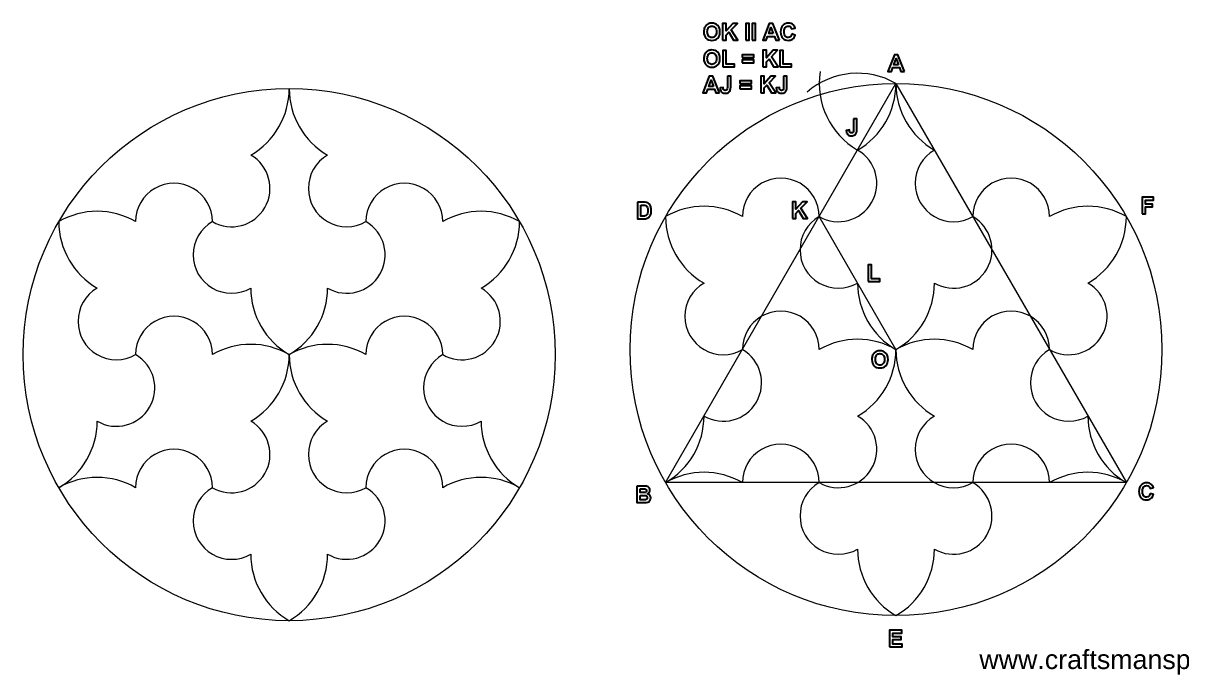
# Model space of a CAD drawing. Header units: millimetres. Extents: x -492 to 233, y 9 to 247.
# Drawn here: x -492.1 to -69.1, y 8.8 to 246.6 of the extents above; entities that cross this region are included whole.
import ezdxf

# ---------------------------------------------------------------- set-up
doc = ezdxf.new("R2010")
doc.units = ezdxf.units.MM
doc.header["$MEASUREMENT"] = 0
doc.layers.add('Default', color=18, linetype='Continuous')
doc.layers.add('Layer 1', color=18, linetype='Continuous')

msp = doc.modelspace()

# ---------------------------------------------------------------- linework, layer by layer
at = {"layer": 'Default', "color": 5}
for points, knots in [([(-243.6, 243.46), (-243.6, 244.08), (-243.51, 244.6), (-243.32, 245.02), (-243.19, 245.33), (-243, 245.61), (-242.76, 245.86), (-242.52, 246.1), (-242.26, 246.29), (-241.97, 246.41), (-241.59, 246.57), (-241.16, 246.65), (-240.66, 246.65), (-239.76, 246.65), (-239.05, 246.37), (-238.51, 245.81), (-237.97, 245.26), (-237.7, 244.48), (-237.7, 243.49), (-237.7, 242.51), (-237.97, 241.74), (-238.5, 241.19), (-239.04, 240.64), (-239.75, 240.36), (-240.64, 240.36), (-241.55, 240.36), (-242.27, 240.63), (-242.8, 241.18), (-243.34, 241.74), (-243.6, 242.5), (-243.6, 243.46)], [0, 0, 0, 0, 0.090909, 0.090909, 0.090909, 0.181818, 0.181818, 0.181818, 0.272727, 0.272727, 0.272727, 0.363636, 0.363636, 0.363636, 0.454545, 0.454545, 0.454545, 0.545455, 0.545455, 0.545455, 0.636364, 0.636364, 0.636364, 0.727273, 0.727273, 0.727273, 0.818182, 0.818182, 0.818182, 1, 1, 1, 1]), ([(-242.34, 243.51), (-242.34, 242.82), (-242.18, 242.29), (-241.86, 241.94), (-241.54, 241.58), (-241.14, 241.41), (-240.65, 241.41), (-240.16, 241.41), (-239.76, 241.58), (-239.44, 241.94), (-239.13, 242.29), (-238.97, 242.82), (-238.97, 243.52), (-238.97, 244.22), (-239.13, 244.74), (-239.43, 245.08), (-239.74, 245.43), (-240.14, 245.6), (-240.65, 245.6), (-241.15, 245.6), (-241.56, 245.42), (-241.87, 245.08), (-242.18, 244.73), (-242.34, 244.21), (-242.34, 243.51)], [0, 0, 0, 0, 0.111111, 0.111111, 0.111111, 0.222222, 0.222222, 0.222222, 0.333333, 0.333333, 0.333333, 0.444444, 0.444444, 0.444444, 0.555556, 0.555556, 0.555556, 0.666667, 0.666667, 0.666667, 0.777778, 0.777778, 0.777778, 1, 1, 1, 1]), ([(-236.73, 240.46), (-236.73, 240.46), (-236.73, 246.54), (-236.73, 246.54), (-236.73, 246.54), (-235.5, 246.54), (-235.5, 246.54), (-235.5, 246.54), (-235.5, 243.84), (-235.5, 243.84), (-235.5, 243.84), (-233.02, 246.54), (-233.02, 246.54), (-233.02, 246.54), (-231.37, 246.54), (-231.37, 246.54), (-231.37, 246.54), (-233.66, 244.17), (-233.66, 244.17), (-233.66, 244.17), (-231.24, 240.46), (-231.24, 240.46), (-231.24, 240.46), (-232.83, 240.46), (-232.83, 240.46), (-232.83, 240.46), (-234.5, 243.32), (-234.5, 243.32), (-234.5, 243.32), (-235.5, 242.3), (-235.5, 242.3), (-235.5, 242.3), (-235.5, 240.46), (-235.5, 240.46), (-235.5, 240.46), (-236.73, 240.46), (-236.73, 240.46)], [0, 0, 0, 0, 0.076923, 0.076923, 0.076923, 0.153846, 0.153846, 0.153846, 0.230769, 0.230769, 0.230769, 0.307692, 0.307692, 0.307692, 0.384615, 0.384615, 0.384615, 0.461538, 0.461538, 0.461538, 0.538462, 0.538462, 0.538462, 0.615385, 0.615385, 0.615385, 0.692308, 0.692308, 0.692308, 0.769231, 0.769231, 0.769231, 0.846154, 0.846154, 0.846154, 1, 1, 1, 1]), ([(-228.29, 240.46), (-228.29, 240.46), (-228.29, 246.54), (-228.29, 246.54), (-228.29, 246.54), (-227.06, 246.54), (-227.06, 246.54), (-227.06, 246.54), (-227.06, 240.46), (-227.06, 240.46), (-227.06, 240.46), (-228.29, 240.46), (-228.29, 240.46)], [0, 0, 0, 0, 0.2, 0.2, 0.2, 0.4, 0.4, 0.4, 0.6, 0.6, 0.6, 1, 1, 1, 1]), ([(-225.93, 240.46), (-225.93, 240.46), (-225.93, 246.54), (-225.93, 246.54), (-225.93, 246.54), (-224.7, 246.54), (-224.7, 246.54), (-224.7, 246.54), (-224.7, 240.46), (-224.7, 240.46), (-224.7, 240.46), (-225.93, 240.46), (-225.93, 240.46)], [0, 0, 0, 0, 0.2, 0.2, 0.2, 0.4, 0.4, 0.4, 0.6, 0.6, 0.6, 1, 1, 1, 1]), ([(-216, 240.46), (-216, 240.46), (-217.33, 240.46), (-217.33, 240.46), (-217.33, 240.46), (-217.86, 241.84), (-217.86, 241.84), (-217.86, 241.84), (-220.3, 241.84), (-220.3, 241.84), (-220.3, 241.84), (-220.8, 240.46), (-220.8, 240.46), (-220.8, 240.46), (-222.1, 240.46), (-222.1, 240.46), (-222.1, 240.46), (-219.73, 246.54), (-219.73, 246.54), (-219.73, 246.54), (-218.43, 246.54), (-218.43, 246.54), (-218.43, 246.54), (-216, 240.46), (-216, 240.46)], [0, 0, 0, 0, 0.111111, 0.111111, 0.111111, 0.222222, 0.222222, 0.222222, 0.333333, 0.333333, 0.333333, 0.444444, 0.444444, 0.444444, 0.555556, 0.555556, 0.555556, 0.666667, 0.666667, 0.666667, 0.777778, 0.777778, 0.777778, 1, 1, 1, 1]), ([(-211.45, 242.7), (-211.45, 242.7), (-210.26, 242.32), (-210.26, 242.32), (-210.45, 241.66), (-210.75, 241.16), (-211.18, 240.84), (-211.6, 240.52), (-212.14, 240.36), (-212.79, 240.36), (-213.6, 240.36), (-214.26, 240.63), (-214.78, 241.18), (-215.3, 241.74), (-215.56, 242.49), (-215.56, 243.45), (-215.56, 244.46), (-215.3, 245.25), (-214.78, 245.81), (-214.26, 246.37), (-213.57, 246.65), (-212.72, 246.65), (-211.97, 246.65), (-211.37, 246.43), (-210.9, 245.99), (-210.63, 245.73), (-210.42, 245.35), (-210.28, 244.87), (-210.28, 244.87), (-211.5, 244.58), (-211.5, 244.58), (-211.57, 244.89), (-211.72, 245.14), (-211.95, 245.32), (-212.18, 245.51), (-212.45, 245.6), (-212.78, 245.6), (-213.23, 245.6), (-213.6, 245.44), (-213.88, 245.11), (-214.16, 244.79), (-214.3, 244.26), (-214.3, 243.54), (-214.3, 242.77), (-214.16, 242.22), (-213.88, 241.9), (-213.61, 241.57), (-213.25, 241.41), (-212.8, 241.41), (-212.48, 241.41), (-212.2, 241.51), (-211.96, 241.72), (-211.73, 241.93), (-211.56, 242.25), (-211.45, 242.7)], [0, 0, 0, 0, 0.052632, 0.052632, 0.052632, 0.105263, 0.105263, 0.105263, 0.157895, 0.157895, 0.157895, 0.210526, 0.210526, 0.210526, 0.263158, 0.263158, 0.263158, 0.315789, 0.315789, 0.315789, 0.368421, 0.368421, 0.368421, 0.421053, 0.421053, 0.421053, 0.473684, 0.473684, 0.473684, 0.526316, 0.526316, 0.526316, 0.578947, 0.578947, 0.578947, 0.631579, 0.631579, 0.631579, 0.684211, 0.684211, 0.684211, 0.736842, 0.736842, 0.736842, 0.789474, 0.789474, 0.789474, 0.842105, 0.842105, 0.842105, 0.894737, 0.894737, 0.894737, 1, 1, 1, 1]), ([(-218.26, 242.87), (-218.26, 242.87), (-219.1, 245.12), (-219.1, 245.12), (-219.1, 245.12), (-219.92, 242.87), (-219.92, 242.87), (-219.92, 242.87), (-218.26, 242.87), (-218.26, 242.87)], [0, 0, 0, 0, 0.25, 0.25, 0.25, 0.5, 0.5, 0.5, 1, 1, 1, 1]), ([(-243.6, 233.68), (-243.6, 234.3), (-243.51, 234.82), (-243.32, 235.24), (-243.19, 235.55), (-243, 235.82), (-242.76, 236.07), (-242.52, 236.32), (-242.26, 236.5), (-241.97, 236.62), (-241.59, 236.78), (-241.16, 236.86), (-240.66, 236.86), (-239.76, 236.86), (-239.05, 236.58), (-238.51, 236.02), (-237.97, 235.47), (-237.7, 234.7), (-237.7, 233.71), (-237.7, 232.72), (-237.97, 231.96), (-238.5, 231.4), (-239.04, 230.85), (-239.75, 230.57), (-240.64, 230.57), (-241.55, 230.57), (-242.27, 230.85), (-242.8, 231.4), (-243.34, 231.95), (-243.6, 232.71), (-243.6, 233.68)], [0, 0, 0, 0, 0.090909, 0.090909, 0.090909, 0.181818, 0.181818, 0.181818, 0.272727, 0.272727, 0.272727, 0.363636, 0.363636, 0.363636, 0.454545, 0.454545, 0.454545, 0.545455, 0.545455, 0.545455, 0.636364, 0.636364, 0.636364, 0.727273, 0.727273, 0.727273, 0.818182, 0.818182, 0.818182, 1, 1, 1, 1]), ([(-242.34, 233.72), (-242.34, 233.03), (-242.18, 232.51), (-241.86, 232.15), (-241.54, 231.8), (-241.14, 231.62), (-240.65, 231.62), (-240.16, 231.62), (-239.76, 231.79), (-239.44, 232.15), (-239.13, 232.5), (-238.97, 233.03), (-238.97, 233.73), (-238.97, 234.43), (-239.13, 234.95), (-239.43, 235.29), (-239.74, 235.64), (-240.14, 235.81), (-240.65, 235.81), (-241.15, 235.81), (-241.56, 235.63), (-241.87, 235.29), (-242.18, 234.94), (-242.34, 234.42), (-242.34, 233.72)], [0, 0, 0, 0, 0.111111, 0.111111, 0.111111, 0.222222, 0.222222, 0.222222, 0.333333, 0.333333, 0.333333, 0.444444, 0.444444, 0.444444, 0.555556, 0.555556, 0.555556, 0.666667, 0.666667, 0.666667, 0.777778, 0.777778, 0.777778, 1, 1, 1, 1]), ([(-236.71, 230.67), (-236.71, 230.67), (-236.71, 236.71), (-236.71, 236.71), (-236.71, 236.71), (-235.48, 236.71), (-235.48, 236.71), (-235.48, 236.71), (-235.48, 231.7), (-235.48, 231.7), (-235.48, 231.7), (-232.43, 231.7), (-232.43, 231.7), (-232.43, 231.7), (-232.43, 230.67), (-232.43, 230.67), (-232.43, 230.67), (-236.71, 230.67), (-236.71, 230.67)], [0, 0, 0, 0, 0.142857, 0.142857, 0.142857, 0.285714, 0.285714, 0.285714, 0.428571, 0.428571, 0.428571, 0.571429, 0.571429, 0.571429, 0.714286, 0.714286, 0.714286, 1, 1, 1, 1]), ([(-229.61, 234.06), (-229.61, 234.06), (-229.61, 235.13), (-229.61, 235.13), (-229.61, 235.13), (-225.36, 235.13), (-225.36, 235.13), (-225.36, 235.13), (-225.36, 234.06), (-225.36, 234.06), (-225.36, 234.06), (-229.61, 234.06), (-229.61, 234.06)], [0, 0, 0, 0, 0.2, 0.2, 0.2, 0.4, 0.4, 0.4, 0.6, 0.6, 0.6, 1, 1, 1, 1]), ([(-229.61, 232.22), (-229.61, 232.22), (-229.61, 233.29), (-229.61, 233.29), (-229.61, 233.29), (-225.36, 233.29), (-225.36, 233.29), (-225.36, 233.29), (-225.36, 232.22), (-225.36, 232.22), (-225.36, 232.22), (-229.61, 232.22), (-229.61, 232.22)], [0, 0, 0, 0, 0.2, 0.2, 0.2, 0.4, 0.4, 0.4, 0.6, 0.6, 0.6, 1, 1, 1, 1]), ([(-222.01, 230.67), (-222.01, 230.67), (-222.01, 236.75), (-222.01, 236.75), (-222.01, 236.75), (-220.78, 236.75), (-220.78, 236.75), (-220.78, 236.75), (-220.78, 234.05), (-220.78, 234.05), (-220.78, 234.05), (-218.3, 236.75), (-218.3, 236.75), (-218.3, 236.75), (-216.65, 236.75), (-216.65, 236.75), (-216.65, 236.75), (-218.94, 234.39), (-218.94, 234.39), (-218.94, 234.39), (-216.52, 230.67), (-216.52, 230.67), (-216.52, 230.67), (-218.11, 230.67), (-218.11, 230.67), (-218.11, 230.67), (-219.78, 233.53), (-219.78, 233.53), (-219.78, 233.53), (-220.78, 232.51), (-220.78, 232.51), (-220.78, 232.51), (-220.78, 230.67), (-220.78, 230.67), (-220.78, 230.67), (-222.01, 230.67), (-222.01, 230.67)], [0, 0, 0, 0, 0.076923, 0.076923, 0.076923, 0.153846, 0.153846, 0.153846, 0.230769, 0.230769, 0.230769, 0.307692, 0.307692, 0.307692, 0.384615, 0.384615, 0.384615, 0.461538, 0.461538, 0.461538, 0.538462, 0.538462, 0.538462, 0.615385, 0.615385, 0.615385, 0.692308, 0.692308, 0.692308, 0.769231, 0.769231, 0.769231, 0.846154, 0.846154, 0.846154, 1, 1, 1, 1]), ([(-215.86, 230.67), (-215.86, 230.67), (-215.86, 236.71), (-215.86, 236.71), (-215.86, 236.71), (-214.63, 236.71), (-214.63, 236.71), (-214.63, 236.71), (-214.63, 231.7), (-214.63, 231.7), (-214.63, 231.7), (-211.57, 231.7), (-211.57, 231.7), (-211.57, 231.7), (-211.57, 230.67), (-211.57, 230.67), (-211.57, 230.67), (-215.86, 230.67), (-215.86, 230.67)], [0, 0, 0, 0, 0.142857, 0.142857, 0.142857, 0.285714, 0.285714, 0.285714, 0.428571, 0.428571, 0.428571, 0.571429, 0.571429, 0.571429, 0.714286, 0.714286, 0.714286, 1, 1, 1, 1]), ([(-170.28, 229.04), (-170.28, 229.04), (-171.62, 229.04), (-171.62, 229.04), (-171.62, 229.04), (-172.15, 230.42), (-172.15, 230.42), (-172.15, 230.42), (-174.58, 230.42), (-174.58, 230.42), (-174.58, 230.42), (-175.09, 229.04), (-175.09, 229.04), (-175.09, 229.04), (-176.39, 229.04), (-176.39, 229.04), (-176.39, 229.04), (-174.02, 235.12), (-174.02, 235.12), (-174.02, 235.12), (-172.72, 235.12), (-172.72, 235.12), (-172.72, 235.12), (-170.28, 229.04), (-170.28, 229.04)], [0, 0, 0, 0, 0.111111, 0.111111, 0.111111, 0.222222, 0.222222, 0.222222, 0.333333, 0.333333, 0.333333, 0.444444, 0.444444, 0.444444, 0.555556, 0.555556, 0.555556, 0.666667, 0.666667, 0.666667, 0.777778, 0.777778, 0.777778, 1, 1, 1, 1]), ([(-172.55, 231.44), (-172.55, 231.44), (-173.38, 233.7), (-173.38, 233.7), (-173.38, 233.7), (-174.21, 231.44), (-174.21, 231.44), (-174.21, 231.44), (-172.55, 231.44), (-172.55, 231.44)], [0, 0, 0, 0, 0.25, 0.25, 0.25, 0.5, 0.5, 0.5, 1, 1, 1, 1]), ([(-237.87, 221.18), (-237.87, 221.18), (-239.2, 221.18), (-239.2, 221.18), (-239.2, 221.18), (-239.74, 222.56), (-239.74, 222.56), (-239.74, 222.56), (-242.17, 222.56), (-242.17, 222.56), (-242.17, 222.56), (-242.67, 221.18), (-242.67, 221.18), (-242.67, 221.18), (-243.97, 221.18), (-243.97, 221.18), (-243.97, 221.18), (-241.6, 227.26), (-241.6, 227.26), (-241.6, 227.26), (-240.3, 227.26), (-240.3, 227.26), (-240.3, 227.26), (-237.87, 221.18), (-237.87, 221.18)], [0, 0, 0, 0, 0.111111, 0.111111, 0.111111, 0.222222, 0.222222, 0.222222, 0.333333, 0.333333, 0.333333, 0.444444, 0.444444, 0.444444, 0.555556, 0.555556, 0.555556, 0.666667, 0.666667, 0.666667, 0.777778, 0.777778, 0.777778, 1, 1, 1, 1]), ([(-240.13, 223.59), (-240.13, 223.59), (-240.97, 225.84), (-240.97, 225.84), (-240.97, 225.84), (-241.79, 223.59), (-241.79, 223.59), (-241.79, 223.59), (-240.13, 223.59), (-240.13, 223.59)], [0, 0, 0, 0, 0.25, 0.25, 0.25, 0.5, 0.5, 0.5, 1, 1, 1, 1]), ([(-235.02, 227.26), (-235.02, 227.26), (-233.8, 227.26), (-233.8, 227.26), (-233.8, 227.26), (-233.8, 223.41), (-233.8, 223.41), (-233.8, 222.91), (-233.84, 222.52), (-233.93, 222.25), (-234.05, 221.9), (-234.27, 221.61), (-234.58, 221.4), (-234.89, 221.18), (-235.3, 221.08), (-235.81, 221.08), (-236.42, 221.08), (-236.88, 221.24), (-237.2, 221.58), (-237.52, 221.92), (-237.69, 222.41), (-237.69, 223.06), (-237.69, 223.06), (-236.53, 223.19), (-236.53, 223.19), (-236.52, 222.84), (-236.47, 222.6), (-236.38, 222.45), (-236.25, 222.24), (-236.04, 222.13), (-235.77, 222.13), (-235.5, 222.13), (-235.31, 222.2), (-235.19, 222.36), (-235.08, 222.52), (-235.02, 222.84), (-235.02, 223.33), (-235.02, 223.33), (-235.02, 227.26), (-235.02, 227.26)], [0, 0, 0, 0, 0.071429, 0.071429, 0.071429, 0.142857, 0.142857, 0.142857, 0.214286, 0.214286, 0.214286, 0.285714, 0.285714, 0.285714, 0.357143, 0.357143, 0.357143, 0.428571, 0.428571, 0.428571, 0.5, 0.5, 0.5, 0.571429, 0.571429, 0.571429, 0.642857, 0.642857, 0.642857, 0.714286, 0.714286, 0.714286, 0.785714, 0.785714, 0.785714, 0.857143, 0.857143, 0.857143, 1, 1, 1, 1]), ([(-230.4, 224.57), (-230.4, 224.57), (-230.4, 225.64), (-230.4, 225.64), (-230.4, 225.64), (-226.14, 225.64), (-226.14, 225.64), (-226.14, 225.64), (-226.14, 224.57), (-226.14, 224.57), (-226.14, 224.57), (-230.4, 224.57), (-230.4, 224.57)], [0, 0, 0, 0, 0.2, 0.2, 0.2, 0.4, 0.4, 0.4, 0.6, 0.6, 0.6, 1, 1, 1, 1]), ([(-222.79, 221.18), (-222.79, 221.18), (-222.79, 227.26), (-222.79, 227.26), (-222.79, 227.26), (-221.57, 227.26), (-221.57, 227.26), (-221.57, 227.26), (-221.57, 224.56), (-221.57, 224.56), (-221.57, 224.56), (-219.08, 227.26), (-219.08, 227.26), (-219.08, 227.26), (-217.43, 227.26), (-217.43, 227.26), (-217.43, 227.26), (-219.72, 224.89), (-219.72, 224.89), (-219.72, 224.89), (-217.31, 221.18), (-217.31, 221.18), (-217.31, 221.18), (-218.9, 221.18), (-218.9, 221.18), (-218.9, 221.18), (-220.57, 224.04), (-220.57, 224.04), (-220.57, 224.04), (-221.57, 223.02), (-221.57, 223.02), (-221.57, 223.02), (-221.57, 221.18), (-221.57, 221.18), (-221.57, 221.18), (-222.79, 221.18), (-222.79, 221.18)], [0, 0, 0, 0, 0.076923, 0.076923, 0.076923, 0.153846, 0.153846, 0.153846, 0.230769, 0.230769, 0.230769, 0.307692, 0.307692, 0.307692, 0.384615, 0.384615, 0.384615, 0.461538, 0.461538, 0.461538, 0.538462, 0.538462, 0.538462, 0.615385, 0.615385, 0.615385, 0.692308, 0.692308, 0.692308, 0.769231, 0.769231, 0.769231, 0.846154, 0.846154, 0.846154, 1, 1, 1, 1]), ([(-214.48, 227.26), (-214.48, 227.26), (-213.25, 227.26), (-213.25, 227.26), (-213.25, 227.26), (-213.25, 223.41), (-213.25, 223.41), (-213.25, 222.91), (-213.3, 222.52), (-213.39, 222.25), (-213.51, 221.9), (-213.72, 221.61), (-214.03, 221.4), (-214.35, 221.18), (-214.76, 221.08), (-215.27, 221.08), (-215.87, 221.08), (-216.33, 221.24), (-216.66, 221.58), (-216.98, 221.92), (-217.14, 222.41), (-217.15, 223.06), (-217.15, 223.06), (-215.99, 223.19), (-215.99, 223.19), (-215.97, 222.84), (-215.92, 222.6), (-215.84, 222.45), (-215.7, 222.24), (-215.5, 222.13), (-215.23, 222.13), (-214.96, 222.13), (-214.76, 222.2), (-214.65, 222.36), (-214.54, 222.52), (-214.48, 222.84), (-214.48, 223.33), (-214.48, 223.33), (-214.48, 227.26), (-214.48, 227.26)], [0, 0, 0, 0, 0.071429, 0.071429, 0.071429, 0.142857, 0.142857, 0.142857, 0.214286, 0.214286, 0.214286, 0.285714, 0.285714, 0.285714, 0.357143, 0.357143, 0.357143, 0.428571, 0.428571, 0.428571, 0.5, 0.5, 0.5, 0.571429, 0.571429, 0.571429, 0.642857, 0.642857, 0.642857, 0.714286, 0.714286, 0.714286, 0.785714, 0.785714, 0.785714, 0.857143, 0.857143, 0.857143, 1, 1, 1, 1]), ([(-230.4, 222.72), (-230.4, 222.72), (-230.4, 223.8), (-230.4, 223.8), (-230.4, 223.8), (-226.14, 223.8), (-226.14, 223.8), (-226.14, 223.8), (-226.14, 222.72), (-226.14, 222.72), (-226.14, 222.72), (-230.4, 222.72), (-230.4, 222.72)], [0, 0, 0, 0, 0.2, 0.2, 0.2, 0.4, 0.4, 0.4, 0.6, 0.6, 0.6, 1, 1, 1, 1]), ([(-188.92, 211.73), (-188.92, 211.73), (-187.7, 211.73), (-187.7, 211.73), (-187.7, 211.73), (-187.7, 207.88), (-187.7, 207.88), (-187.7, 207.38), (-187.74, 206.99), (-187.83, 206.72), (-187.95, 206.36), (-188.17, 206.08), (-188.48, 205.86), (-188.79, 205.65), (-189.2, 205.54), (-189.72, 205.54), (-190.32, 205.54), (-190.78, 205.71), (-191.1, 206.05), (-191.43, 206.38), (-191.59, 206.88), (-191.59, 207.53), (-191.59, 207.53), (-190.43, 207.66), (-190.43, 207.66), (-190.42, 207.31), (-190.37, 207.06), (-190.28, 206.92), (-190.15, 206.7), (-189.95, 206.59), (-189.67, 206.59), (-189.4, 206.59), (-189.21, 206.67), (-189.09, 206.83), (-188.98, 206.98), (-188.92, 207.31), (-188.92, 207.8), (-188.92, 207.8), (-188.92, 211.73), (-188.92, 211.73)], [0, 0, 0, 0, 0.071429, 0.071429, 0.071429, 0.142857, 0.142857, 0.142857, 0.214286, 0.214286, 0.214286, 0.285714, 0.285714, 0.285714, 0.357143, 0.357143, 0.357143, 0.428571, 0.428571, 0.428571, 0.5, 0.5, 0.5, 0.571429, 0.571429, 0.571429, 0.642857, 0.642857, 0.642857, 0.714286, 0.714286, 0.714286, 0.785714, 0.785714, 0.785714, 0.857143, 0.857143, 0.857143, 1, 1, 1, 1]), ([(-83.56, 177.02), (-83.56, 177.02), (-83.56, 183.11), (-83.56, 183.11), (-83.56, 183.11), (-79.39, 183.11), (-79.39, 183.11), (-79.39, 183.11), (-79.39, 182.08), (-79.39, 182.08), (-79.39, 182.08), (-82.33, 182.08), (-82.33, 182.08), (-82.33, 182.08), (-82.33, 180.64), (-82.33, 180.64), (-82.33, 180.64), (-79.79, 180.64), (-79.79, 180.64), (-79.79, 180.64), (-79.79, 179.61), (-79.79, 179.61), (-79.79, 179.61), (-82.33, 179.61), (-82.33, 179.61), (-82.33, 179.61), (-82.33, 177.02), (-82.33, 177.02), (-82.33, 177.02), (-83.56, 177.02), (-83.56, 177.02)], [0, 0, 0, 0, 0.090909, 0.090909, 0.090909, 0.181818, 0.181818, 0.181818, 0.272727, 0.272727, 0.272727, 0.363636, 0.363636, 0.363636, 0.454545, 0.454545, 0.454545, 0.545455, 0.545455, 0.545455, 0.636364, 0.636364, 0.636364, 0.727273, 0.727273, 0.727273, 0.818182, 0.818182, 0.818182, 1, 1, 1, 1]), ([(-267.88, 181.29), (-267.88, 181.29), (-265.63, 181.29), (-265.63, 181.29), (-265.13, 181.29), (-264.74, 181.25), (-264.48, 181.17), (-264.12, 181.07), (-263.81, 180.88), (-263.56, 180.61), (-263.3, 180.35), (-263.11, 180.02), (-262.98, 179.63), (-262.85, 179.24), (-262.78, 178.76), (-262.78, 178.19), (-262.78, 177.69), (-262.84, 177.26), (-262.97, 176.9), (-263.12, 176.45), (-263.33, 176.1), (-263.62, 175.82), (-263.83, 175.62), (-264.12, 175.45), (-264.48, 175.34), (-264.75, 175.25), (-265.11, 175.21), (-265.57, 175.21), (-265.57, 175.21), (-267.88, 175.21), (-267.88, 175.21), (-267.88, 175.21), (-267.88, 181.29), (-267.88, 181.29)], [0, 0, 0, 0, 0.083333, 0.083333, 0.083333, 0.166667, 0.166667, 0.166667, 0.25, 0.25, 0.25, 0.333333, 0.333333, 0.333333, 0.416667, 0.416667, 0.416667, 0.5, 0.5, 0.5, 0.583333, 0.583333, 0.583333, 0.666667, 0.666667, 0.666667, 0.75, 0.75, 0.75, 0.833333, 0.833333, 0.833333, 1, 1, 1, 1]), ([(-266.65, 180.26), (-266.65, 180.26), (-266.65, 176.23), (-266.65, 176.23), (-266.65, 176.23), (-265.73, 176.23), (-265.73, 176.23), (-265.39, 176.23), (-265.14, 176.25), (-264.99, 176.29), (-264.79, 176.34), (-264.63, 176.43), (-264.49, 176.54), (-264.36, 176.66), (-264.26, 176.86), (-264.17, 177.13), (-264.09, 177.4), (-264.05, 177.78), (-264.05, 178.25), (-264.05, 178.72), (-264.09, 179.08), (-264.17, 179.33), (-264.26, 179.58), (-264.37, 179.78), (-264.52, 179.92), (-264.67, 180.06), (-264.86, 180.15), (-265.09, 180.2), (-265.26, 180.24), (-265.6, 180.26), (-266.1, 180.26), (-266.1, 180.26), (-266.65, 180.26), (-266.65, 180.26)], [0, 0, 0, 0, 0.083333, 0.083333, 0.083333, 0.166667, 0.166667, 0.166667, 0.25, 0.25, 0.25, 0.333333, 0.333333, 0.333333, 0.416667, 0.416667, 0.416667, 0.5, 0.5, 0.5, 0.583333, 0.583333, 0.583333, 0.666667, 0.666667, 0.666667, 0.75, 0.75, 0.75, 0.833333, 0.833333, 0.833333, 1, 1, 1, 1]), ([(-211.28, 175.35), (-211.28, 175.35), (-211.28, 181.43), (-211.28, 181.43), (-211.28, 181.43), (-210.05, 181.43), (-210.05, 181.43), (-210.05, 181.43), (-210.05, 178.73), (-210.05, 178.73), (-210.05, 178.73), (-207.57, 181.43), (-207.57, 181.43), (-207.57, 181.43), (-205.92, 181.43), (-205.92, 181.43), (-205.92, 181.43), (-208.21, 179.07), (-208.21, 179.07), (-208.21, 179.07), (-205.79, 175.35), (-205.79, 175.35), (-205.79, 175.35), (-207.38, 175.35), (-207.38, 175.35), (-207.38, 175.35), (-209.05, 178.21), (-209.05, 178.21), (-209.05, 178.21), (-210.05, 177.19), (-210.05, 177.19), (-210.05, 177.19), (-210.05, 175.35), (-210.05, 175.35), (-210.05, 175.35), (-211.28, 175.35), (-211.28, 175.35)], [0, 0, 0, 0, 0.076923, 0.076923, 0.076923, 0.153846, 0.153846, 0.153846, 0.230769, 0.230769, 0.230769, 0.307692, 0.307692, 0.307692, 0.384615, 0.384615, 0.384615, 0.461538, 0.461538, 0.461538, 0.538462, 0.538462, 0.538462, 0.615385, 0.615385, 0.615385, 0.692308, 0.692308, 0.692308, 0.769231, 0.769231, 0.769231, 0.846154, 0.846154, 0.846154, 1, 1, 1, 1]), ([(-183.66, 152.35), (-183.66, 152.35), (-183.66, 158.39), (-183.66, 158.39), (-183.66, 158.39), (-182.43, 158.39), (-182.43, 158.39), (-182.43, 158.39), (-182.43, 153.38), (-182.43, 153.38), (-182.43, 153.38), (-179.38, 153.38), (-179.38, 153.38), (-179.38, 153.38), (-179.38, 152.35), (-179.38, 152.35), (-179.38, 152.35), (-183.66, 152.35), (-183.66, 152.35)], [0, 0, 0, 0, 0.142857, 0.142857, 0.142857, 0.285714, 0.285714, 0.285714, 0.428571, 0.428571, 0.428571, 0.571429, 0.571429, 0.571429, 0.714286, 0.714286, 0.714286, 1, 1, 1, 1]), ([(-182.25, 123.89), (-182.25, 124.51), (-182.16, 125.03), (-181.97, 125.45), (-181.83, 125.75), (-181.64, 126.03), (-181.4, 126.28), (-181.17, 126.52), (-180.9, 126.71), (-180.62, 126.83), (-180.24, 126.99), (-179.8, 127.07), (-179.31, 127.07), (-178.41, 127.07), (-177.69, 126.79), (-177.16, 126.23), (-176.62, 125.68), (-176.35, 124.9), (-176.35, 123.92), (-176.35, 122.93), (-176.62, 122.16), (-177.15, 121.61), (-177.68, 121.06), (-178.4, 120.78), (-179.29, 120.78), (-180.2, 120.78), (-180.91, 121.05), (-181.45, 121.61), (-181.98, 122.16), (-182.25, 122.92), (-182.25, 123.89)], [0, 0, 0, 0, 0.090909, 0.090909, 0.090909, 0.181818, 0.181818, 0.181818, 0.272727, 0.272727, 0.272727, 0.363636, 0.363636, 0.363636, 0.454545, 0.454545, 0.454545, 0.545455, 0.545455, 0.545455, 0.636364, 0.636364, 0.636364, 0.727273, 0.727273, 0.727273, 0.818182, 0.818182, 0.818182, 1, 1, 1, 1]), ([(-180.98, 123.93), (-180.98, 123.24), (-180.82, 122.72), (-180.51, 122.36), (-180.19, 122), (-179.78, 121.83), (-179.29, 121.83), (-178.81, 121.83), (-178.4, 122), (-178.09, 122.36), (-177.78, 122.71), (-177.62, 123.24), (-177.62, 123.94), (-177.62, 124.64), (-177.77, 125.16), (-178.08, 125.5), (-178.38, 125.85), (-178.79, 126.02), (-179.29, 126.02), (-179.8, 126.02), (-180.21, 125.84), (-180.52, 125.5), (-180.83, 125.15), (-180.98, 124.63), (-180.98, 123.93)], [0, 0, 0, 0, 0.111111, 0.111111, 0.111111, 0.222222, 0.222222, 0.222222, 0.333333, 0.333333, 0.333333, 0.444444, 0.444444, 0.444444, 0.555556, 0.555556, 0.555556, 0.666667, 0.666667, 0.666667, 0.777778, 0.777778, 0.777778, 1, 1, 1, 1]), ([(-268.1, 77.7), (-268.1, 77.7), (-265.67, 77.7), (-265.67, 77.7), (-265.19, 77.7), (-264.83, 77.68), (-264.59, 77.64), (-264.36, 77.6), (-264.14, 77.52), (-263.96, 77.39), (-263.77, 77.27), (-263.62, 77.1), (-263.49, 76.88), (-263.37, 76.67), (-263.31, 76.44), (-263.31, 76.17), (-263.31, 75.89), (-263.38, 75.63), (-263.53, 75.39), (-263.69, 75.15), (-263.9, 74.97), (-264.16, 74.85), (-263.79, 74.75), (-263.5, 74.56), (-263.31, 74.3), (-263.11, 74.04), (-263.01, 73.74), (-263.01, 73.39), (-263.01, 73.11), (-263.07, 72.84), (-263.2, 72.58), (-263.33, 72.32), (-263.5, 72.11), (-263.73, 71.95), (-263.95, 71.8), (-264.22, 71.7), (-264.55, 71.66), (-264.75, 71.64), (-265.25, 71.63), (-266.03, 71.62), (-266.03, 71.62), (-268.1, 71.62), (-268.1, 71.62), (-268.1, 71.62), (-268.1, 77.7), (-268.1, 77.7)], [0, 0, 0, 0, 0.0625, 0.0625, 0.0625, 0.125, 0.125, 0.125, 0.1875, 0.1875, 0.1875, 0.25, 0.25, 0.25, 0.3125, 0.3125, 0.3125, 0.375, 0.375, 0.375, 0.4375, 0.4375, 0.4375, 0.5, 0.5, 0.5, 0.5625, 0.5625, 0.5625, 0.625, 0.625, 0.625, 0.6875, 0.6875, 0.6875, 0.75, 0.75, 0.75, 0.8125, 0.8125, 0.8125, 0.875, 0.875, 0.875, 1, 1, 1, 1]), ([(-266.87, 76.69), (-266.87, 76.69), (-266.87, 75.29), (-266.87, 75.29), (-266.87, 75.29), (-266.07, 75.29), (-266.07, 75.29), (-265.59, 75.29), (-265.29, 75.29), (-265.18, 75.31), (-264.97, 75.33), (-264.8, 75.4), (-264.68, 75.52), (-264.56, 75.64), (-264.5, 75.8), (-264.5, 76), (-264.5, 76.19), (-264.55, 76.34), (-264.65, 76.46), (-264.76, 76.58), (-264.91, 76.65), (-265.12, 76.67), (-265.24, 76.68), (-265.59, 76.69), (-266.17, 76.69), (-266.17, 76.69), (-266.87, 76.69), (-266.87, 76.69)], [0, 0, 0, 0, 0.1, 0.1, 0.1, 0.2, 0.2, 0.2, 0.3, 0.3, 0.3, 0.4, 0.4, 0.4, 0.5, 0.5, 0.5, 0.6, 0.6, 0.6, 0.7, 0.7, 0.7, 0.8, 0.8, 0.8, 1, 1, 1, 1]), ([(-80.65, 74.94), (-80.65, 74.94), (-79.46, 74.56), (-79.46, 74.56), (-79.64, 73.89), (-79.94, 73.4), (-80.37, 73.08), (-80.79, 72.76), (-81.33, 72.6), (-81.98, 72.6), (-82.79, 72.6), (-83.46, 72.87), (-83.97, 73.42), (-84.49, 73.98), (-84.76, 74.73), (-84.76, 75.69), (-84.76, 76.7), (-84.49, 77.48), (-83.97, 78.05), (-83.45, 78.6), (-82.76, 78.88), (-81.91, 78.88), (-81.17, 78.88), (-80.56, 78.67), (-80.1, 78.22), (-79.82, 77.97), (-79.61, 77.59), (-79.47, 77.1), (-79.47, 77.1), (-80.69, 76.81), (-80.69, 76.81), (-80.76, 77.13), (-80.91, 77.38), (-81.14, 77.56), (-81.37, 77.74), (-81.65, 77.84), (-81.97, 77.84), (-82.42, 77.84), (-82.79, 77.67), (-83.07, 77.35), (-83.35, 77.03), (-83.49, 76.5), (-83.49, 75.78), (-83.49, 75.01), (-83.35, 74.46), (-83.07, 74.14), (-82.8, 73.81), (-82.44, 73.65), (-82, 73.65), (-81.67, 73.65), (-81.39, 73.75), (-81.15, 73.96), (-80.92, 74.16), (-80.75, 74.49), (-80.65, 74.94)], [0, 0, 0, 0, 0.052632, 0.052632, 0.052632, 0.105263, 0.105263, 0.105263, 0.157895, 0.157895, 0.157895, 0.210526, 0.210526, 0.210526, 0.263158, 0.263158, 0.263158, 0.315789, 0.315789, 0.315789, 0.368421, 0.368421, 0.368421, 0.421053, 0.421053, 0.421053, 0.473684, 0.473684, 0.473684, 0.526316, 0.526316, 0.526316, 0.578947, 0.578947, 0.578947, 0.631579, 0.631579, 0.631579, 0.684211, 0.684211, 0.684211, 0.736842, 0.736842, 0.736842, 0.789474, 0.789474, 0.789474, 0.842105, 0.842105, 0.842105, 0.894737, 0.894737, 0.894737, 1, 1, 1, 1]), ([(-266.87, 74.27), (-266.87, 74.27), (-266.87, 72.65), (-266.87, 72.65), (-266.87, 72.65), (-265.74, 72.65), (-265.74, 72.65), (-265.29, 72.65), (-265.01, 72.66), (-264.89, 72.68), (-264.71, 72.72), (-264.56, 72.8), (-264.45, 72.93), (-264.33, 73.06), (-264.28, 73.23), (-264.28, 73.44), (-264.28, 73.63), (-264.32, 73.78), (-264.41, 73.91), (-264.5, 74.04), (-264.63, 74.13), (-264.79, 74.19), (-264.96, 74.25), (-265.32, 74.27), (-265.88, 74.27), (-265.88, 74.27), (-266.87, 74.27), (-266.87, 74.27)], [0, 0, 0, 0, 0.1, 0.1, 0.1, 0.2, 0.2, 0.2, 0.3, 0.3, 0.3, 0.4, 0.4, 0.4, 0.5, 0.5, 0.5, 0.6, 0.6, 0.6, 0.7, 0.7, 0.7, 0.8, 0.8, 0.8, 1, 1, 1, 1]), ([(-175.8, 18.94), (-175.8, 18.94), (-175.8, 25.02), (-175.8, 25.02), (-175.8, 25.02), (-171.29, 25.02), (-171.29, 25.02), (-171.29, 25.02), (-171.29, 23.99), (-171.29, 23.99), (-171.29, 23.99), (-174.57, 23.99), (-174.57, 23.99), (-174.57, 23.99), (-174.57, 22.64), (-174.57, 22.64), (-174.57, 22.64), (-171.52, 22.64), (-171.52, 22.64), (-171.52, 22.64), (-171.52, 21.62), (-171.52, 21.62), (-171.52, 21.62), (-174.57, 21.62), (-174.57, 21.62), (-174.57, 21.62), (-174.57, 19.96), (-174.57, 19.96), (-174.57, 19.96), (-171.17, 19.96), (-171.17, 19.96), (-171.17, 19.96), (-171.17, 18.94), (-171.17, 18.94), (-171.17, 18.94), (-175.8, 18.94), (-175.8, 18.94)], [0, 0, 0, 0, 0.076923, 0.076923, 0.076923, 0.153846, 0.153846, 0.153846, 0.230769, 0.230769, 0.230769, 0.307692, 0.307692, 0.307692, 0.384615, 0.384615, 0.384615, 0.461538, 0.461538, 0.461538, 0.538462, 0.538462, 0.538462, 0.615385, 0.615385, 0.615385, 0.692308, 0.692308, 0.692308, 0.769231, 0.769231, 0.769231, 0.846154, 0.846154, 0.846154, 1, 1, 1, 1])]:
    msp.add_open_spline(points, degree=3, knots=knots, dxfattribs=at)
at = {"layer": 'Default', "color": 5, "lineweight": 9}
for points in [[(-173.45, 224.61), (-183.81, 230.6), (-196.83, 229.34), (-205.86, 221.49)], [(-201.14, 228.95), (-202.94, 217.5), (-197.5, 206.13), (-187.46, 200.33)], [(-257.55, 78.94), (-257.55, 78.94), (-173.45, 224.61), (-173.45, 224.61)], [(-187.46, 200.33), (-178.79, 205.34), (-173.45, 214.6), (-173.45, 224.61)], [(-173.45, 224.61), (-173.45, 224.61), (-89.34, 78.94), (-89.34, 78.94)], [(-173.45, 224.61), (-173.45, 214.6), (-168.1, 205.34), (-159.43, 200.33)], [(-229.52, 176.06), (-238.19, 181.06), (-248.88, 181.06), (-257.55, 176.06)], [(-89.34, 176.06), (-98.01, 181.06), (-108.7, 181.06), (-117.38, 176.06)], [(-257.55, 176.06), (-257.55, 166.04), (-252.21, 156.78), (-243.54, 151.78)], [(-173.45, 127.5), (-173.45, 127.5), (-201.48, 176.06), (-201.48, 176.06)], [(-103.36, 151.78), (-94.68, 156.78), (-89.34, 166.04), (-89.34, 176.05)], [(-187.46, 151.78), (-187.46, 141.76), (-182.12, 132.5), (-173.45, 127.5)], [(-173.45, 127.5), (-164.77, 132.5), (-159.43, 141.76), (-159.43, 151.78)], [(-173.45, 127.5), (-182.12, 132.5), (-192.81, 132.5), (-201.48, 127.5)], [(-145.41, 127.5), (-154.08, 132.5), (-164.77, 132.5), (-173.45, 127.5)], [(-187.46, 103.22), (-178.79, 108.22), (-173.45, 117.48), (-173.45, 127.5)], [(-173.45, 127.5), (-173.45, 117.48), (-168.1, 108.22), (-159.43, 103.22)], [(-257.55, 78.94), (-248.88, 83.95), (-243.54, 93.2), (-243.54, 103.22)], [(-103.36, 103.22), (-103.36, 93.2), (-98.01, 83.95), (-89.34, 78.94)], [(-229.52, 78.94), (-238.19, 83.95), (-248.88, 83.95), (-257.55, 78.94)], [(-89.34, 78.94), (-98.01, 83.95), (-108.7, 83.95), (-117.38, 78.94)], [(-89.34, 78.94), (-89.34, 78.94), (-257.55, 78.94), (-257.55, 78.94)], [(-187.46, 54.66), (-187.46, 44.64), (-182.12, 35.39), (-173.45, 30.38)], [(-173.45, 30.38), (-164.77, 35.39), (-159.43, 44.64), (-159.43, 54.66)]]:
    msp.add_open_spline(points, degree=3, dxfattribs=at)
for points, knots in [([(-76.33, 127.5), (-76.33, 181.13), (-119.81, 224.61), (-173.45, 224.61), (-227.08, 224.61), (-270.56, 181.13), (-270.56, 127.5), (-270.56, 73.86), (-227.08, 30.38), (-173.45, 30.38), (-119.81, 30.38), (-76.33, 73.86), (-76.33, 127.5)], [0, 0, 0, 0, 0.2, 0.2, 0.2, 0.4, 0.4, 0.4, 0.6, 0.6, 0.6, 1, 1, 1, 1]), ([(-201.48, 176.06), (-194.78, 172.18), (-186.2, 174.48), (-182.33, 181.19), (-178.46, 187.89), (-180.76, 196.46), (-187.46, 200.33)], [0, 0, 0, 0, 0.333333, 0.333333, 0.333333, 1, 1, 1, 1]), ([(-159.43, 200.33), (-163.77, 197.83), (-166.44, 193.2), (-166.44, 188.19), (-166.44, 183.19), (-163.77, 178.56), (-159.43, 176.06), (-155.09, 173.55), (-149.75, 173.55), (-145.41, 176.06)], [0, 0, 0, 0, 0.25, 0.25, 0.25, 0.5, 0.5, 0.5, 1, 1, 1, 1]), ([(-201.48, 176.06), (-201.48, 181.06), (-204.15, 185.69), (-208.49, 188.19), (-212.83, 190.7), (-218.17, 190.7), (-222.51, 188.19), (-226.85, 185.69), (-229.52, 181.06), (-229.52, 176.06)], [0, 0, 0, 0, 0.25, 0.25, 0.25, 0.5, 0.5, 0.5, 1, 1, 1, 1]), ([(-117.38, 176.06), (-117.38, 181.06), (-120.05, 185.69), (-124.38, 188.19), (-128.72, 190.7), (-134.06, 190.7), (-138.4, 188.19), (-142.74, 185.69), (-145.41, 181.06), (-145.41, 176.06)], [0, 0, 0, 0, 0.25, 0.25, 0.25, 0.5, 0.5, 0.5, 1, 1, 1, 1]), ([(-201.48, 176.06), (-205.82, 173.55), (-208.49, 168.92), (-208.49, 163.92), (-208.49, 158.91), (-205.82, 154.28), (-201.48, 151.78), (-197.14, 149.27), (-191.8, 149.27), (-187.46, 151.78)], [0, 0, 0, 0, 0.25, 0.25, 0.25, 0.5, 0.5, 0.5, 1, 1, 1, 1]), ([(-159.43, 151.78), (-152.72, 147.9), (-144.15, 150.2), (-140.28, 156.91), (-136.41, 163.61), (-138.71, 172.18), (-145.41, 176.05)], [0, 0, 0, 0, 0.333333, 0.333333, 0.333333, 1, 1, 1, 1]), ([(-243.54, 151.78), (-247.87, 149.27), (-250.54, 144.64), (-250.54, 139.64), (-250.54, 134.63), (-247.87, 130), (-243.54, 127.5), (-239.2, 124.99), (-233.85, 124.99), (-229.52, 127.5)], [0, 0, 0, 0, 0.25, 0.25, 0.25, 0.5, 0.5, 0.5, 1, 1, 1, 1]), ([(-117.38, 127.5), (-110.67, 123.63), (-102.1, 125.92), (-98.23, 132.63), (-94.36, 139.33), (-96.65, 147.9), (-103.36, 151.78)], [0, 0, 0, 0, 0.333333, 0.333333, 0.333333, 1, 1, 1, 1]), ([(-201.48, 127.5), (-201.48, 132.5), (-204.15, 137.13), (-208.49, 139.64), (-212.83, 142.14), (-218.17, 142.14), (-222.51, 139.64), (-226.85, 137.13), (-229.52, 132.5), (-229.52, 127.5)], [0, 0, 0, 0, 0.25, 0.25, 0.25, 0.5, 0.5, 0.5, 1, 1, 1, 1]), ([(-117.38, 127.5), (-117.38, 132.5), (-120.05, 137.13), (-124.38, 139.64), (-128.72, 142.14), (-134.06, 142.14), (-138.4, 139.64), (-142.74, 137.13), (-145.41, 132.5), (-145.41, 127.5)], [0, 0, 0, 0, 0.25, 0.25, 0.25, 0.5, 0.5, 0.5, 1, 1, 1, 1]), ([(-243.54, 103.22), (-236.83, 99.35), (-228.26, 101.64), (-224.39, 108.35), (-220.52, 115.05), (-222.81, 123.63), (-229.52, 127.5)], [0, 0, 0, 0, 0.333333, 0.333333, 0.333333, 1, 1, 1, 1]), ([(-117.38, 127.5), (-121.71, 124.99), (-124.38, 120.36), (-124.38, 115.36), (-124.38, 110.35), (-121.71, 105.72), (-117.38, 103.22), (-113.04, 100.71), (-107.69, 100.71), (-103.36, 103.22)], [0, 0, 0, 0, 0.25, 0.25, 0.25, 0.5, 0.5, 0.5, 1, 1, 1, 1]), ([(-201.48, 78.94), (-194.78, 75.07), (-186.2, 77.36), (-182.33, 84.07), (-178.46, 90.77), (-180.76, 99.35), (-187.46, 103.22)], [0, 0, 0, 0, 0.333333, 0.333333, 0.333333, 1, 1, 1, 1]), ([(-159.43, 103.22), (-163.77, 100.71), (-166.44, 96.08), (-166.44, 91.08), (-166.44, 86.07), (-163.77, 81.44), (-159.43, 78.94), (-155.09, 76.43), (-149.75, 76.43), (-145.41, 78.94)], [0, 0, 0, 0, 0.25, 0.25, 0.25, 0.5, 0.5, 0.5, 1, 1, 1, 1]), ([(-201.48, 78.94), (-201.48, 83.95), (-204.15, 88.57), (-208.49, 91.08), (-212.83, 93.58), (-218.17, 93.58), (-222.51, 91.08), (-226.85, 88.57), (-229.52, 83.95), (-229.52, 78.94)], [0, 0, 0, 0, 0.25, 0.25, 0.25, 0.5, 0.5, 0.5, 1, 1, 1, 1]), ([(-117.38, 78.94), (-117.38, 83.95), (-120.05, 88.57), (-124.38, 91.08), (-128.72, 93.58), (-134.06, 93.58), (-138.4, 91.08), (-142.74, 88.57), (-145.41, 83.95), (-145.41, 78.94)], [0, 0, 0, 0, 0.25, 0.25, 0.25, 0.5, 0.5, 0.5, 1, 1, 1, 1]), ([(-201.48, 78.94), (-205.82, 76.43), (-208.49, 71.81), (-208.49, 66.8), (-208.49, 61.79), (-205.82, 57.16), (-201.48, 54.66), (-197.14, 52.15), (-191.8, 52.15), (-187.46, 54.66)], [0, 0, 0, 0, 0.25, 0.25, 0.25, 0.5, 0.5, 0.5, 1, 1, 1, 1]), ([(-159.43, 54.66), (-152.72, 50.79), (-144.15, 53.08), (-140.28, 59.79), (-136.41, 66.49), (-138.71, 75.07), (-145.41, 78.94)], [0, 0, 0, 0, 0.333333, 0.333333, 0.333333, 1, 1, 1, 1])]:
    msp.add_open_spline(points, degree=3, knots=knots, dxfattribs=at)
at = {"layer": 'Layer 1', "color": 5, "lineweight": 9}
for points, knots in [([(-297.88, 125.65), (-297.88, 179.29), (-341.37, 222.77), (-395, 222.77), (-448.64, 222.77), (-492.12, 179.29), (-492.12, 125.65), (-492.12, 72.01), (-448.64, 28.53), (-395, 28.53), (-341.37, 28.53), (-297.88, 72.01), (-297.88, 125.65)], [0, 0, 0, 0, 0.2, 0.2, 0.2, 0.4, 0.4, 0.4, 0.6, 0.6, 0.6, 1, 1, 1, 1]), ([(-423.04, 174.21), (-416.33, 170.34), (-407.76, 172.63), (-403.89, 179.34), (-400.02, 186.04), (-402.32, 194.62), (-409.02, 198.49)], [0, 0, 0, 0, 0.333333, 0.333333, 0.333333, 1, 1, 1, 1]), ([(-380.98, 198.49), (-385.32, 195.98), (-387.99, 191.36), (-387.99, 186.35), (-387.99, 181.34), (-385.32, 176.71), (-380.98, 174.21), (-376.65, 171.7), (-371.3, 171.7), (-366.97, 174.21)], [0, 0, 0, 0, 0.25, 0.25, 0.25, 0.5, 0.5, 0.5, 1, 1, 1, 1]), ([(-423.04, 174.21), (-423.04, 179.22), (-425.71, 183.84), (-430.05, 186.35), (-434.38, 188.85), (-439.73, 188.85), (-444.06, 186.35), (-448.4, 183.84), (-451.07, 179.22), (-451.07, 174.21)], [0, 0, 0, 0, 0.25, 0.25, 0.25, 0.5, 0.5, 0.5, 1, 1, 1, 1]), ([(-338.93, 174.21), (-338.93, 179.22), (-341.6, 183.84), (-345.94, 186.35), (-350.28, 188.85), (-355.62, 188.85), (-359.96, 186.35), (-364.29, 183.84), (-366.97, 179.22), (-366.97, 174.21)], [0, 0, 0, 0, 0.25, 0.25, 0.25, 0.5, 0.5, 0.5, 1, 1, 1, 1]), ([(-423.04, 174.21), (-427.37, 171.7), (-430.05, 167.08), (-430.05, 162.07), (-430.05, 157.06), (-427.37, 152.43), (-423.04, 149.93), (-418.7, 147.42), (-413.36, 147.42), (-409.02, 149.93)], [0, 0, 0, 0, 0.25, 0.25, 0.25, 0.5, 0.5, 0.5, 1, 1, 1, 1]), ([(-380.98, 149.93), (-374.28, 146.06), (-365.71, 148.35), (-361.84, 155.06), (-357.96, 161.76), (-360.26, 170.34), (-366.97, 174.21)], [0, 0, 0, 0, 0.333333, 0.333333, 0.333333, 1, 1, 1, 1]), ([(-465.09, 149.93), (-469.43, 147.42), (-472.1, 142.8), (-472.1, 137.79), (-472.1, 132.78), (-469.43, 128.15), (-465.09, 125.65), (-460.75, 123.15), (-455.41, 123.15), (-451.07, 125.65)], [0, 0, 0, 0, 0.25, 0.25, 0.25, 0.5, 0.5, 0.5, 1, 1, 1, 1]), ([(-338.93, 125.65), (-332.23, 121.78), (-323.65, 124.08), (-319.78, 130.78), (-315.91, 137.48), (-318.21, 146.06), (-324.91, 149.93)], [0, 0, 0, 0, 0.333333, 0.333333, 0.333333, 1, 1, 1, 1]), ([(-423.04, 125.65), (-423.04, 130.66), (-425.71, 135.28), (-430.05, 137.79), (-434.38, 140.29), (-439.73, 140.29), (-444.06, 137.79), (-448.4, 135.28), (-451.07, 130.66), (-451.07, 125.65)], [0, 0, 0, 0, 0.25, 0.25, 0.25, 0.5, 0.5, 0.5, 1, 1, 1, 1]), ([(-338.93, 125.65), (-338.93, 130.66), (-341.6, 135.28), (-345.94, 137.79), (-350.28, 140.29), (-355.62, 140.29), (-359.96, 137.79), (-364.29, 135.28), (-366.97, 130.66), (-366.97, 125.65)], [0, 0, 0, 0, 0.25, 0.25, 0.25, 0.5, 0.5, 0.5, 1, 1, 1, 1]), ([(-465.09, 101.37), (-458.39, 97.5), (-449.81, 99.8), (-445.94, 106.5), (-442.07, 113.2), (-444.37, 121.78), (-451.07, 125.65)], [0, 0, 0, 0, 0.333333, 0.333333, 0.333333, 1, 1, 1, 1]), ([(-338.93, 125.65), (-343.27, 123.15), (-345.94, 118.52), (-345.94, 113.51), (-345.94, 108.5), (-343.27, 103.87), (-338.93, 101.37), (-334.59, 98.87), (-329.25, 98.87), (-324.91, 101.37)], [0, 0, 0, 0, 0.25, 0.25, 0.25, 0.5, 0.5, 0.5, 1, 1, 1, 1]), ([(-423.04, 77.09), (-416.33, 73.22), (-407.76, 75.52), (-403.89, 82.22), (-400.02, 88.93), (-402.32, 97.5), (-409.02, 101.37)], [0, 0, 0, 0, 0.333333, 0.333333, 0.333333, 1, 1, 1, 1]), ([(-380.98, 101.37), (-385.32, 98.87), (-387.99, 94.24), (-387.99, 89.23), (-387.99, 84.22), (-385.32, 79.59), (-380.98, 77.09), (-376.65, 74.59), (-371.3, 74.59), (-366.97, 77.09)], [0, 0, 0, 0, 0.25, 0.25, 0.25, 0.5, 0.5, 0.5, 1, 1, 1, 1]), ([(-423.04, 77.09), (-423.04, 82.1), (-425.71, 86.73), (-430.05, 89.23), (-434.38, 91.73), (-439.73, 91.73), (-444.06, 89.23), (-448.4, 86.73), (-451.07, 82.1), (-451.07, 77.09)], [0, 0, 0, 0, 0.25, 0.25, 0.25, 0.5, 0.5, 0.5, 1, 1, 1, 1]), ([(-338.93, 77.09), (-338.93, 82.1), (-341.6, 86.73), (-345.94, 89.23), (-350.28, 91.73), (-355.62, 91.73), (-359.96, 89.23), (-364.29, 86.73), (-366.97, 82.1), (-366.97, 77.09)], [0, 0, 0, 0, 0.25, 0.25, 0.25, 0.5, 0.5, 0.5, 1, 1, 1, 1]), ([(-423.04, 77.09), (-427.37, 74.59), (-430.05, 69.96), (-430.05, 64.95), (-430.05, 59.94), (-427.37, 55.31), (-423.04, 52.81), (-418.7, 50.31), (-413.36, 50.31), (-409.02, 52.81)], [0, 0, 0, 0, 0.25, 0.25, 0.25, 0.5, 0.5, 0.5, 1, 1, 1, 1]), ([(-380.98, 52.81), (-374.28, 48.94), (-365.71, 51.24), (-361.84, 57.94), (-357.96, 64.65), (-360.26, 73.22), (-366.97, 77.09)], [0, 0, 0, 0, 0.333333, 0.333333, 0.333333, 1, 1, 1, 1])]:
    msp.add_open_spline(points, degree=3, knots=knots, dxfattribs=at)
for points in [[(-409.02, 198.49), (-400.35, 203.5), (-395, 212.75), (-395, 222.77)], [(-395, 222.77), (-395, 212.75), (-389.66, 203.5), (-380.98, 198.49)], [(-451.07, 174.21), (-459.75, 179.22), (-470.43, 179.22), (-479.11, 174.21)], [(-310.9, 174.21), (-319.57, 179.22), (-330.26, 179.22), (-338.93, 174.21)], [(-479.11, 174.21), (-479.11, 164.19), (-473.77, 154.94), (-465.09, 149.93)], [(-324.91, 149.93), (-316.24, 154.94), (-310.9, 164.19), (-310.9, 174.21)], [(-409.02, 149.93), (-409.02, 139.91), (-403.68, 130.66), (-395, 125.65)], [(-395, 125.65), (-386.33, 130.66), (-380.98, 139.91), (-380.98, 149.93)], [(-395, 125.65), (-403.68, 130.66), (-414.36, 130.66), (-423.04, 125.65)], [(-366.97, 125.65), (-375.64, 130.66), (-386.33, 130.66), (-395, 125.65)], [(-409.02, 101.37), (-400.35, 106.38), (-395, 115.63), (-395, 125.65)], [(-395, 125.65), (-395, 115.63), (-389.66, 106.38), (-380.98, 101.37)], [(-479.11, 77.09), (-470.43, 82.1), (-465.09, 91.35), (-465.09, 101.37)], [(-324.91, 101.37), (-324.91, 91.35), (-319.57, 82.1), (-310.9, 77.09)], [(-451.07, 77.09), (-459.75, 82.1), (-470.43, 82.1), (-479.11, 77.09)], [(-310.9, 77.09), (-319.57, 82.1), (-330.26, 82.1), (-338.93, 77.09)], [(-409.02, 52.81), (-409.02, 42.79), (-403.68, 33.54), (-395, 28.53)], [(-395, 28.53), (-386.33, 33.54), (-380.98, 42.79), (-380.98, 52.81)]]:
    msp.add_open_spline(points, degree=3, dxfattribs=at)

# ---------------------------------------------------------------- texts
at = {"color": 5, "insert": (-143.01, 17.89), "char_height": 7, "width": 119.6325, "attachment_point": 1, "line_spacing_factor": 0.963855}
msp.add_mtext('\\fArial;www.craftsmanspace.com', dxfattribs=at)

doc.saveas('drawing.dxf')
